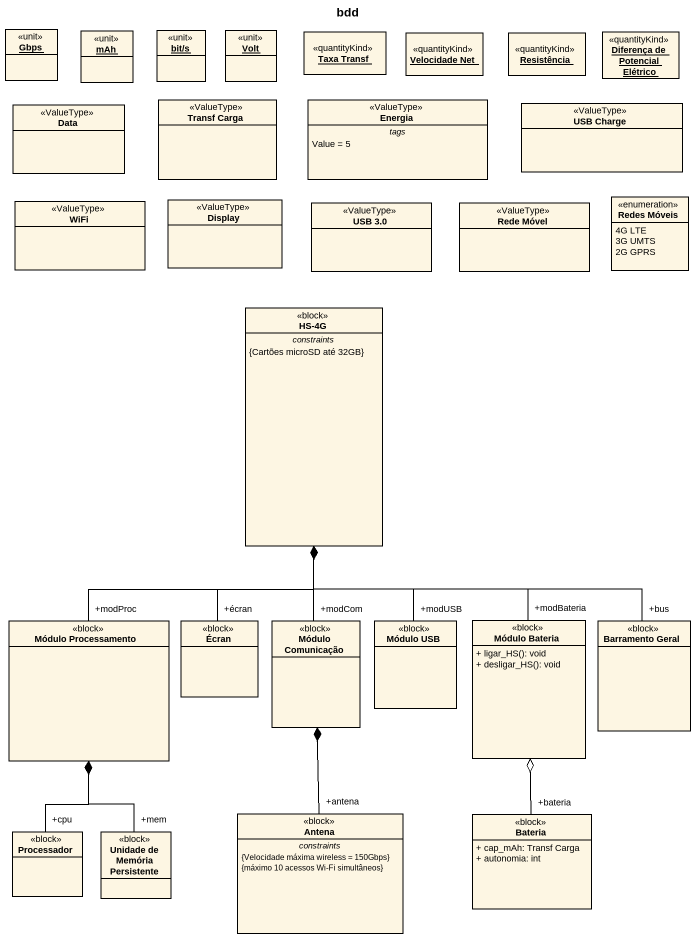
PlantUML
@startuml
title bdd
hide circle
hide empty members
skinparam classAttributeIconSize 0
object Gbps <<unit>>
object mAh <<unit>>
object "bit/s" as bit_s <<unit>>
object Volt <<unit>>
object "Taxa Transf" as Taxa_Transf <<quantityKind>>
object "Velocidade Net" as Velocidade_Net <<quantityKind>>
object Resistência <<quantityKind>>
object "Diferença de Potencial Elétrico" as Diferença_de_Potencial <<quantityKind>>
class Data <<ValueType>>
class "Transf Carga" as Transf_Carga <<ValueType>>
class Energia <<ValueType>> {
  -- tags --
  Value = 5
}
class "USB Charge" as USB_Charge <<ValueType>>
class WiFi <<ValueType>>
class Display <<ValueType>>
class "USB 3.0" as USB_3_0 <<ValueType>>
class "Rede Móvel" as Rede_Móvel <<ValueType>>
enum "Redes Móveis" as Redes_Móveis {
  4G LTE
  3G UMTS
  2G GPRS
}
class "HS-4G" as HS_4G <<block>> {
  -- constraints --
  {Cartões microSD até 32GB}
}
class "Módulo Processamento" as Módulo_Processamento <<block>>
class Écran <<block>>
class "Módulo Comunicação" as Módulo_Comunicação <<block>>
class "Módulo USB" as Módulo_USB <<block>>
class "Módulo Bateria" as Módulo_Bateria <<block>> {
  + ligar_HS(): void
  + desligar_HS(): void
}
class "Barramento Geral" as Barramento_Geral <<block>>
class Processador <<block>>
class "Unidade de Memória Persistente" as Unidade_de_Memória <<block>>
class Antena <<block>> {
  -- constraints --
  {Velocidade máxima wireless = 150Gbps}
  {máximo 10 acessos Wi-Fi simultâneos}
}
class Bateria <<block>> {
  + cap_mAh: Transf Carga
  + autonomia: int
}
Módulo_Processamento "+modProc" -up-* HS_4G
Écran "+écran" -up-* HS_4G
Módulo_Comunicação "+modCom" -up-* HS_4G
Módulo_USB "+modUSB" -up-* HS_4G
Módulo_Bateria "+modBateria" -up-* HS_4G
Barramento_Geral "+bus" -up-* HS_4G
Processador "+cpu" -up-* Módulo_Processamento
Unidade_de_Memória "+mem" -up-* Módulo_Processamento
Antena "+antena" -up-* Módulo_Comunicação
Bateria "+bateria" -up-o Módulo_Bateria
@enduml
